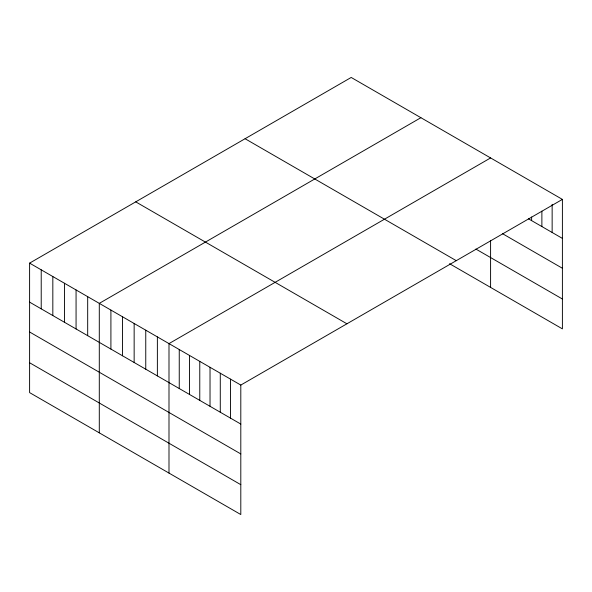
<?xml version="1.0" encoding="UTF-8"?>
<svg xmlns="http://www.w3.org/2000/svg" width="592" height="592" viewBox="0 0 592 592"><rect width="100%" height="100%" fill="white"/><g stroke="black" fill="none" stroke-linecap="round" stroke-linejoin="round"><path stroke-width="0.89" d="M29.6 263.129L240.803 385.066L240.803 514.544L29.6 392.607L29.6 263.129L351.197 77.456L562.4 199.393L562.4 328.871L449.55 263.714M420.897 117.697L99.293 303.37L99.293 432.848M490.59 157.938L168.994 343.612L168.994 473.082M240.803 385.066L562.4 199.393M528.471 218.811L562.4 238.398M502.43 233.633L562.4 268.257M475.879 249.062L562.4 299.012M245.073 138.728L456.269 260.665M135.731 201.857L346.927 323.794M29.6 302.142L240.803 424.072M29.6 331.994L240.803 453.931M29.6 362.755L240.803 484.685M552.144 204.358L552.144 232.478M541.88 211.137L541.88 226.558M531.623 217.005L531.623 220.631M490.59 240.47L490.59 287.409M230.54 379.146L230.54 418.152M220.283 373.219L220.283 412.232M210.027 367.299L210.027 406.304M199.77 361.379L199.77 400.384M189.507 355.452L189.507 394.464M179.25 349.532L179.25 388.537M157.376 336.9L157.376 375.913M145.758 330.195L145.758 369.201M134.147 323.491L134.147 362.496M122.529 316.779L122.529 355.792M110.911 310.075L110.911 349.08M87.683 296.666L87.683 335.671M76.065 289.954L76.065 328.967M64.447 283.25L64.447 322.255M52.829 276.545L52.829 315.551M41.218 269.841L41.218 308.846"/></g></svg>
